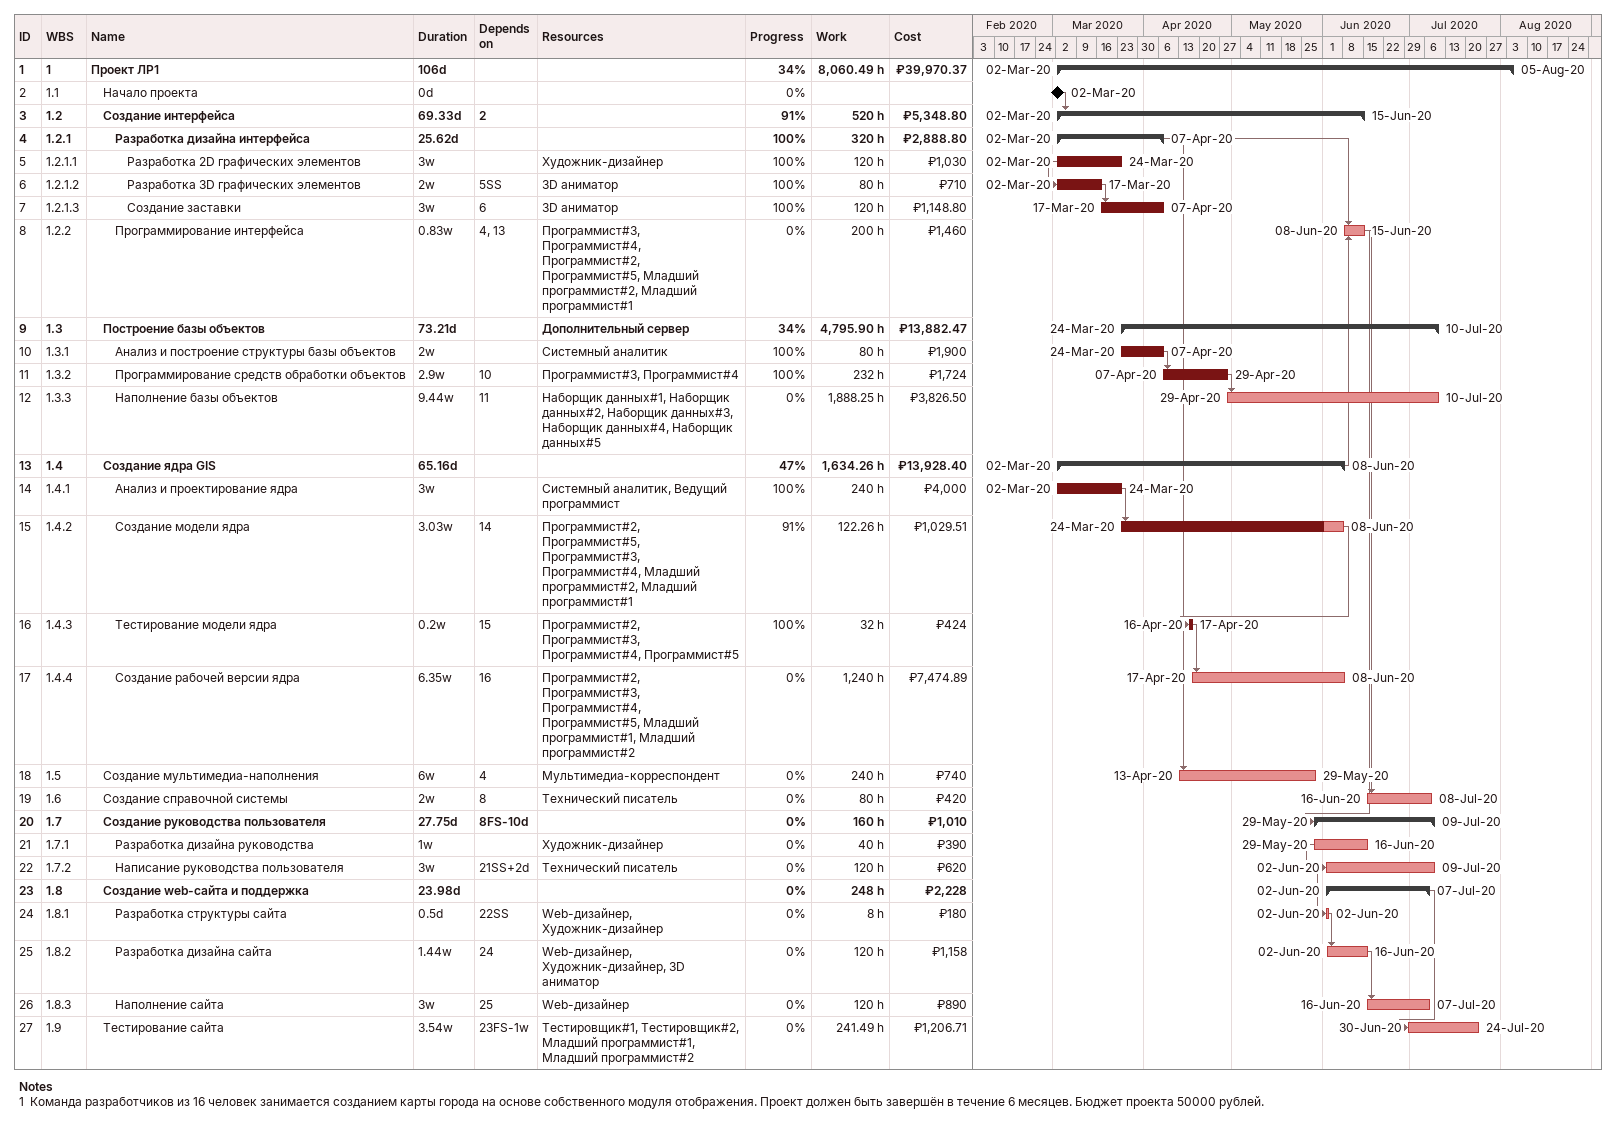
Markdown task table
| ID | WBS | Task | Duration | Start | Finish | Predecessors | Resources | % complete | Work (h) | Cost (₽) |
|---|---|---|---|---|---|---|---|---|---|---|
| 1 | 1 | **Проект ЛР1** | 106d | 2020-03-02 | 2020-08-05 |  |  | 34 | 8060.49 | 39970.37 |
| 2 | 1.1 | Начало проекта | 0d | 2020-03-02 | 2020-03-02 |  |  | 0 |  |  |
| 3 | 1.2 | **Создание интерфейса** | 69.33d | 2020-03-02 | 2020-06-15 | 2 |  | 91 | 520 | 5348.80 |
| 4 | 1.2.1 | **Разработка дизайна интерфейса** | 25.62d | 2020-03-02 | 2020-04-07 |  |  | 100 | 320 | 2888.80 |
| 5 | 1.2.1.1 | Разработка 2D графических элементов | 3w | 2020-03-02 | 2020-03-24 |  | Художник-дизайнер | 100 | 120 | 1030 |
| 6 | 1.2.1.2 | Разработка 3D графических элементов | 2w | 2020-03-02 | 2020-03-17 | 5SS | 3D аниматор | 100 | 80 | 710 |
| 7 | 1.2.1.3 | Создание заставки | 3w | 2020-03-17 | 2020-04-07 | 6 | 3D аниматор | 100 | 120 | 1148.80 |
| 8 | 1.2.2 | Программирование интерфейса | 0.83w | 2020-06-08 | 2020-06-15 | 4, 13 | Программист#3, Программист#4, Программист#2, Программист#5, Младший программист#2, Младший программист#1 | 0 | 200 | 1460 |
| 9 | 1.3 | **Построение базы объектов** | 73.21d | 2020-03-24 | 2020-07-10 |  | Дополнительный сервер | 34 | 4795.90 | 13882.47 |
| 10 | 1.3.1 | Анализ и построение структуры базы объектов | 2w | 2020-03-24 | 2020-04-07 |  | Системный аналитик | 100 | 80 | 1900 |
| 11 | 1.3.2 | Программирование средств обработки объектов | 2.9w | 2020-04-07 | 2020-04-29 | 10 | Программист#3, Программист#4 | 100 | 232 | 1724 |
| 12 | 1.3.3 | Наполнение базы объектов | 9.44w | 2020-04-29 | 2020-07-10 | 11 | Наборщик данных#1, Наборщик данных#2, Наборщик данных#3, Наборщик данных#4, Наборщик данных#5 | 0 | 1888.25 | 3826.50 |
| 13 | 1.4 | **Создание ядра GIS** | 65.16d | 2020-03-02 | 2020-06-08 |  |  | 47 | 1634.26 | 13928.40 |
| 14 | 1.4.1 | Анализ и проектирование ядра | 3w | 2020-03-02 | 2020-03-24 |  | Системный аналитик, Ведущий программист | 100 | 240 | 4000 |
| 15 | 1.4.2 | Создание модели ядра | 3.03w | 2020-03-24 | 2020-06-08 | 14 | Программист#2, Программист#5, Программист#3, Программист#4, Младший программист#2, Младший программист#1 | 91 | 122.26 | 1029.51 |
| 16 | 1.4.3 | Тестирование модели ядра | 0.2w | 2020-04-16 | 2020-04-17 | 15 | Программист#2, Программист#3, Программист#4, Программист#5 | 100 | 32 | 424 |
| 17 | 1.4.4 | Создание рабочей версии ядра | 6.35w | 2020-04-17 | 2020-06-08 | 16 | Программист#2, Программист#3, Программист#4, Программист#5, Младший программист#1, Младший программист#2 | 0 | 1240 | 7474.89 |
| 18 | 1.5 | Создание мультимедиа-наполнения | 6w | 2020-04-13 | 2020-05-29 | 4 | Мультимедиа-корреспондент | 0 | 240 | 740 |
| 19 | 1.6 | Создание справочной системы | 2w | 2020-06-16 | 2020-07-08 | 8 | Технический писатель | 0 | 80 | 420 |
| 20 | 1.7 | **Создание руководства пользователя** | 27.75d | 2020-05-29 | 2020-07-09 | 8FS-10d |  | 0 | 160 | 1010 |
| 21 | 1.7.1 | Разработка дизайна руководства | 1w | 2020-05-29 | 2020-06-16 |  | Художник-дизайнер | 0 | 40 | 390 |
| 22 | 1.7.2 | Написание руководства пользователя | 3w | 2020-06-02 | 2020-07-09 | 21SS+2d | Технический писатель | 0 | 120 | 620 |
| 23 | 1.8 | **Создание web-сайта и поддержка** | 23.98d | 2020-06-02 | 2020-07-07 |  |  | 0 | 248 | 2228 |
| 24 | 1.8.1 | Разработка структуры сайта | 0.5d | 2020-06-02 | 2020-06-02 | 22SS | Web-дизайнер, Художник-дизайнер | 0 | 8 | 180 |
| 25 | 1.8.2 | Разработка дизайна сайта | 1.44w | 2020-06-02 | 2020-06-16 | 24 | Web-дизайнер, Художник-дизайнер, 3D аниматор | 0 | 120 | 1158 |
| 26 | 1.8.3 | Наполнение сайта | 3w | 2020-06-16 | 2020-07-07 | 25 | Web-дизайнер | 0 | 120 | 890 |
| 27 | 1.9 | Тестирование сайта | 3.54w | 2020-06-30 | 2020-07-24 | 23FS-1w | Тестировщик#1, Тестировщик#2, Младший программист#1, Младший программист#2 | 0 | 241.49 | 1206.71 |

Notes
- 1: Команда разработчиков из 16 человек занимается созданием карты города на основе собственного модуля отображения. Проект должен быть завершён в течение 6 месяцев. Бюджет проекта 50000 рублей.
